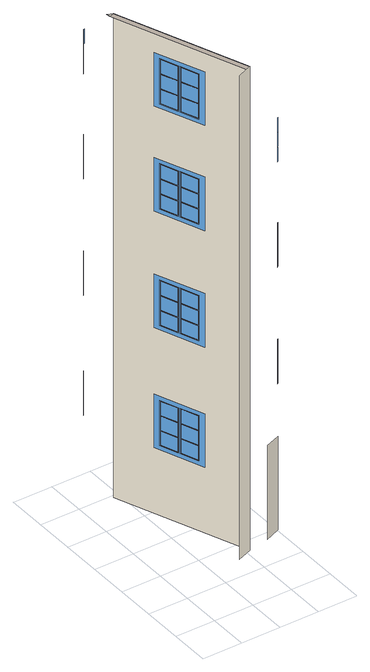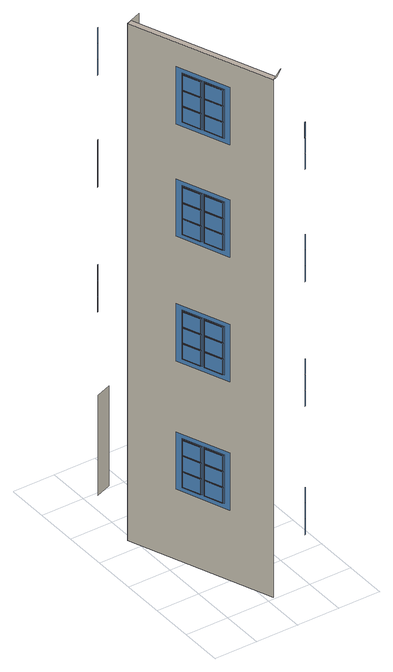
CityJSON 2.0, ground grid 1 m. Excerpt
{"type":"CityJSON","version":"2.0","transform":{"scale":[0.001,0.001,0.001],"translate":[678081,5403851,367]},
"CityObjects":{
"building1":{"type":"Building","attributes":{"dataAvailable":"NotSufficient","measuredHeight":20.84},"geometry":[{"type":"MultiSurface","lod":"3","boundaries":[[[0,1,2,3]],[[4,2,1]],[[0,4,1]],[[5,6,7,8]],[[9,10,11,12]],[[13,14,15,16]],[[17,18,19,20]],[[21,22,23,24]],[[25,26,27,28]],[[29,30,31,32]],[[33,34,35,36]],[[37,38,39,40]],[[41,42,43,44]],[[45,46,47,48]],[[49,50,51,52]],[[53,54,55,56]],[[57,58,59,60]],[[61,62,63,64]],[[65,66,67,68]],[[69,70,71,72]],[[73,74,75,76]],[[77,78,79,80]],[[81,82,83,84]],[[85,86,87,88]],[[89,11,10,90]],[[91,7,6,92]],[[93,15,14,94]],[[95,23,22,96]],[[97,19,18,98]],[[99,27,26,100]],[[101,35,34,102]],[[103,1,4,104]],[[104,105,106,107,103]],[[108,109,110,111]],[[112,113,114,115]],[[116,117,118,119]],[[120,121,122,123]],[[124,125,126,127]],[[128,129,130,131]],[[132,133,134,135]],[[136,137,138,139]],[[140,141,142,143]],[[144,145,146,147]],[[148,149,150,151]],[[152,153,154,155]],[[156,157,158,159],[115,160,161,112],[162,163,108,111],[164,165,116,119]],[[166,167,168,169],[127,170,171,124],[172,173,120,123],[174,175,128,131]],[[176,177,178,179],[139,180,181,136],[182,183,132,135],[184,185,140,143]],[[186,187,188,189],[151,190,191,148],[192,193,144,147],[194,195,152,155]],[[196,114,113,197]],[[198,110,109,199]],[[200,118,117,201]],[[202,126,125,203]],[[204,122,121,205]],[[206,130,129,207]],[[208,138,137,209]],[[210,134,133,211]],[[212,142,141,213]],[[214,150,149,215]],[[216,146,145,217]],[[218,154,153,219]],[[161,220,113,112]],[[165,221,117,116]],[[115,114,222,160]],[[111,110,223,162]],[[163,224,109,108]],[[119,118,225,164]],[[171,226,125,124]],[[175,227,129,128]],[[127,126,228,170]],[[123,122,229,172]],[[173,230,121,120]],[[131,130,231,174]],[[181,232,137,136]],[[185,233,141,140]],[[139,138,234,180]],[[135,134,235,182]],[[183,236,133,132]],[[143,142,237,184]],[[191,238,149,148]],[[195,239,153,152]],[[151,150,240,190]],[[147,146,241,192]],[[193,242,145,144]],[[155,154,243,194]],[[221,225,118,117]],[[222,114,113,220]],[[224,223,110,109]],[[227,231,130,129]],[[228,126,125,226]],[[230,229,122,121]],[[233,237,142,141]],[[234,138,137,232]],[[236,235,134,133]],[[239,243,154,153]],[[240,150,149,238]],[[242,241,146,145]],[[244,245,246,247]],[[199,109,224,248]],[[197,113,220,249]],[[201,117,221,250]],[[205,121,230,251]],[[203,125,226,252]],[[207,129,227,253]],[[211,133,236,254]],[[209,137,232,255]],[[213,141,233,256]],[[217,145,242,257]],[[215,149,238,258]],[[219,153,239,259]],[[260,222,114,196]],[[261,223,110,198]],[[262,225,118,200]],[[263,228,126,202]],[[264,229,122,204]],[[265,231,130,206]],[[266,234,138,208]],[[267,235,134,210]],[[268,237,142,212]],[[269,240,150,214]],[[270,241,146,216]],[[271,243,154,218]],[[272,273,274,275],[158,157,156,159],[276,277,278,279]],[[280,281,282,283],[168,167,166,169],[284,285,286,287]],[[288,289,290,291],[178,177,176,179],[292,293,294,295]],[[296,297,298,299],[188,187,186,189],[300,301,302,303]],[[164,225,221,165]],[[160,222,220,161]],[[162,223,224,163]],[[174,231,227,175]],[[170,228,226,171]],[[172,229,230,173]],[[184,237,233,185]],[[180,234,232,181]],[[182,235,236,183]],[[194,243,239,195]],[[190,240,238,191]],[[192,241,242,193]],[[304,105,104,4],[274,273,272,275],[288,291,290,289],[296,299,298,297],[283,282,281,280]],[[305,306,307,308]],[[309,310,311,312]],[[313,314,315,316]],[[317,318,319,320]],[[321,322,323,324]],[[325,326,327,328]],[[329,330,331,332]],[[333,334,335,336]],[[337,338,339,340]],[[341,342,343,344]],[[345,346,347,348]],[[349,350,351,352]],[[249,220,222,260]],[[248,224,223,261]],[[250,221,225,262]],[[252,226,228,263]],[[251,230,229,264]],[[253,227,231,265]],[[255,232,234,266]],[[254,236,235,267]],[[256,233,237,268]],[[258,238,240,269]],[[257,242,241,270]],[[259,239,243,271]],[[278,277,276,279],[312,353,354,309],[355,356,313,316],[357,358,305,308]],[[286,285,284,287],[324,359,360,321],[361,362,325,328],[363,364,317,320]],[[294,293,292,295],[336,365,366,333],[367,368,337,340],[369,370,329,332]],[[302,301,300,303],[348,371,372,345],[373,374,349,352],[375,376,341,344]],[[377,307,306,378]],[[379,315,314,380]],[[381,311,310,382]],[[383,319,318,384]],[[385,327,326,386]],[[387,323,322,388]],[[389,331,330,390]],[[391,339,338,392]],[[393,335,334,394]],[[395,343,342,396]],[[397,351,350,398]],[[399,347,346,400]],[[312,311,401,353]],[[358,402,306,305]],[[316,315,403,355]],[[356,404,314,313]],[[308,307,405,357]],[[354,406,310,309]],[[324,323,407,359]],[[364,408,318,317]],[[328,327,409,361]],[[362,410,326,325]],[[320,319,411,363]],[[360,412,322,321]],[[336,335,413,365]],[[370,414,330,329]],[[340,339,415,367]],[[368,416,338,337]],[[332,331,417,369]],[[366,418,334,333]],[[348,347,419,371]],[[376,420,342,341]],[[352,351,421,373]],[[374,422,350,349]],[[344,343,423,375]],[[372,424,346,345]],[[404,403,315,314]],[[402,405,307,306]],[[401,311,310,406]],[[410,409,327,326]],[[408,411,319,318]],[[407,323,322,412]],[[416,415,339,338]],[[414,417,331,330]],[[413,335,334,418]],[[422,421,351,350]],[[420,423,343,342]],[[419,347,346,424]],[[378,306,402,425]],[[380,314,404,426]],[[382,310,406,427]],[[384,318,408,428]],[[386,326,410,429]],[[388,322,412,430]],[[390,330,414,431]],[[392,338,416,432]],[[394,334,418,433]],[[396,342,420,434]],[[398,350,422,435]],[[400,346,424,436]],[[437,403,315,379]],[[438,405,307,377]],[[439,401,311,381]],[[440,409,327,385]],[[441,411,319,383]],[[442,407,323,387]],[[443,415,339,391]],[[444,417,331,389]],[[445,413,335,393]],[[446,421,351,397]],[[447,423,343,395]],[[448,419,347,399]],[[353,401,406,354]],[[357,405,402,358]],[[355,403,404,356]],[[359,407,412,360]],[[363,411,408,364]],[[361,409,410,362]],[[365,413,418,366]],[[369,417,414,370]],[[367,415,416,368]],[[371,419,424,372]],[[375,423,420,376]],[[373,421,422,374]],[[425,402,405,438]],[[426,404,403,437]],[[427,406,401,439]],[[428,408,411,441]],[[429,410,409,440]],[[430,412,407,442]],[[431,414,417,444]],[[432,416,415,443]],[[433,418,413,445]],[[434,420,423,447]],[[435,422,421,446]],[[436,424,419,448]]],"semantics":{"surfaces":[{"type":"OuterCeilingSurface"},{"type":"WallSurface"},{"type":"Window","frameMaterialClass":"Plastic","frameMaterialUncertainty":"0.3","paneMaterialClass":"Glass","_cityeditor_layer":"Unclassified.LoD3"},{"type":"WallSurface","klumMaterialClass":"Plaster","klumMaterialIndex":"I101","materialUncertainty":"0.3"}],"values":[0,1,0,2,2,2,2,2,2,2,2,2,2,2,2,2,2,2,2,2,2,2,2,2,2,2,2,2,2,2,2,0,3,2,2,2,2,2,2,2,2,2,2,2,2,2,2,2,2,2,2,2,2,2,2,2,2,2,2,2,2,2,2,2,2,2,2,2,2,2,2,2,2,2,2,2,2,2,2,2,2,2,2,2,2,2,2,2,2,2,2,2,2,2,2,2,2,null,2,2,2,2,2,2,2,2,2,2,2,2,2,2,2,2,2,2,2,2,2,2,2,2,2,2,2,2,2,2,2,2,2,2,2,2,2,2,2,2,3,2,2,2,2,2,2,2,2,2,2,2,2,2,2,2,2,2,2,2,2,2,2,2,2,2,2,2,2,2,2,2,2,2,2,2,2,2,2,2,2,2,2,2,2,2,2,2,2,2,2,2,2,2,2,2,2,2,2,2,2,2,2,2,2,2,2,2,2,2,2,2,2,2,2,2,2,2,2,2,2,2,2,2,2,2,2,2,2,2,2,2,2,2,2,2,2,2,2,2,2,2,2,2,2,2,2,2,2,2,2,2,2,2,2,2,2,2,2,2,2,2,2,2,2]}}]}
},
"vertices":[
[726,4892,12806],[727,4890,12806],[610,4845,12931],[608,4850,12931],[843,4935,12806],[2075,621,5541],[2085,625,5541],[2085,625,5914],[2075,621,5914],[2075,621,5151],[2085,625,5151],[2085,625,5524],[2075,621,5524],[2075,621,5931],[2085,625,5931],[2085,625,6304],[2075,621,6304],[2075,621,8582],[2085,625,8582],[2085,625,8955],[2075,621,8955],[2075,621,8192],[2085,625,8192],[2085,625,8565],[2075,621,8565],[2075,621,8971],[2085,625,8971],[2085,625,9345],[2075,621,9345],[568,5649,11307],[578,5653,11307],[578,5653,10934],[568,5649,10934],[568,5649,12087],[578,5653,12087],[578,5653,11713],[568,5649,11713],[568,5649,11697],[578,5653,11697],[578,5653,11323],[568,5649,11323],[568,5649,8565],[578,5653,8565],[578,5653,8192],[568,5649,8192],[568,5649,9345],[578,5653,9345],[578,5653,8971],[568,5649,8971],[568,5649,8955],[578,5653,8955],[578,5653,8582],[568,5649,8582],[568,5649,5524],[578,5653,5524],[578,5653,5151],[568,5649,5151],[568,5649,6304],[578,5653,6304],[578,5653,5931],[568,5649,5931],[568,5649,5914],[578,5653,5914],[578,5653,5541],[568,5649,5541],[568,5649,2391],[578,5653,2391],[578,5653,2017],[568,5649,2017],[568,5649,3170],[578,5653,3170],[578,5653,2797],[568,5649,2797],[568,5649,2780],[578,5653,2780],[578,5653,2407],[568,5649,2407],[2103,632,11307],[2085,625,11307],[2085,625,10934],[2103,632,10934],[2103,632,11697],[2085,625,11697],[2085,625,11323],[2103,632,11323],[2103,632,12087],[2085,625,12087],[2085,625,11713],[2103,632,11713],[2103,632,5524],[2103,632,5151],[2103,632,5914],[2103,632,5541],[2103,632,6304],[2103,632,5931],[2103,632,8565],[2103,632,8192],[2103,632,8955],[2103,632,8582],[2103,632,9345],[2103,632,8971],[596,5660,11713],[596,5660,12087],[1982,1629,12806],[2099,1674,12806],[2099,1674,181],[1726,1530,181],[1726,1530,12806],[1275,3814,11323],[1284,3817,11323],[1284,3817,11697],[1275,3814,11697],[1275,3814,10934],[1284,3817,10934],[1284,3817,11307],[1275,3814,11307],[1275,3814,11713],[1284,3817,11713],[1284,3817,12087],[1275,3814,12087],[1275,3814,8582],[1284,3817,8582],[1284,3817,8955],[1275,3814,8955],[1275,3814,8192],[1284,3817,8192],[1284,3817,8565],[1275,3814,8565],[1275,3814,8971],[1284,3817,8971],[1284,3817,9345],[1275,3814,9345],[1275,3814,5541],[1284,3817,5541],[1284,3817,5914],[1275,3814,5914],[1275,3814,5151],[1284,3817,5151],[1284,3817,5524],[1275,3814,5524],[1275,3814,5931],[1284,3817,5931],[1284,3817,6304],[1275,3814,6304],[1275,3814,2407],[1284,3817,2407],[1284,3817,2780],[1275,3814,2780],[1275,3814,2017],[1284,3817,2017],[1284,3817,2391],[1275,3814,2391],[1275,3814,2797],[1284,3817,2797],[1284,3817,3170],[1275,3814,3170],[1444,3374,12103],[1267,3834,12103],[1267,3834,10917],[1444,3374,10917],[1437,3394,11307],[1437,3394,10934],[1437,3394,11697],[1437,3394,11323],[1437,3394,12087],[1437,3394,11713],[1444,3374,9361],[1267,3834,9361],[1267,3834,8175],[1444,3374,8175],[1437,3394,8565],[1437,3394,8192],[1437,3394,8955],[1437,3394,8582],[1437,3394,9345],[1437,3394,8971],[1444,3374,6320],[1267,3834,6320],[1267,3834,5135],[1444,3374,5135],[1437,3394,5524],[1437,3394,5151],[1437,3394,5914],[1437,3394,5541],[1437,3394,6304],[1437,3394,5931],[1444,3374,3187],[1267,3834,3187],[1267,3834,2001],[1444,3374,2001],[1437,3394,2391],[1437,3394,2017],[1437,3394,2780],[1437,3394,2407],[1437,3394,3170],[1437,3394,2797],[1303,3824,11307],[1303,3824,10934],[1303,3824,11697],[1303,3824,11323],[1303,3824,12087],[1303,3824,11713],[1303,3824,8565],[1303,3824,8192],[1303,3824,8955],[1303,3824,8582],[1303,3824,9345],[1303,3824,8971],[1303,3824,5524],[1303,3824,5151],[1303,3824,5914],[1303,3824,5541],[1303,3824,6304],[1303,3824,5931],[1303,3824,2391],[1303,3824,2017],[1303,3824,2780],[1303,3824,2407],[1303,3824,3170],[1303,3824,2797],[1446,3398,10934],[1446,3398,11713],[1446,3398,11307],[1446,3398,11697],[1446,3398,11323],[1446,3398,12087],[1446,3398,8192],[1446,3398,8971],[1446,3398,8565],[1446,3398,8955],[1446,3398,8582],[1446,3398,9345],[1446,3398,5151],[1446,3398,5931],[1446,3398,5524],[1446,3398,5914],[1446,3398,5541],[1446,3398,6304],[1446,3398,2017],[1446,3398,2797],[1446,3398,2391],[1446,3398,2780],[1446,3398,2407],[1446,3398,3170],[1982,863,3438],[1982,863,997],[2356,1006,997],[2356,1006,3438],[1464,3405,11323],[1464,3405,10934],[1464,3405,11713],[1464,3405,8582],[1464,3405,8192],[1464,3405,8971],[1464,3405,5541],[1464,3405,5151],[1464,3405,5931],[1464,3405,2407],[1464,3405,2017],[1464,3405,2797],[1464,3405,11307],[1464,3405,11697],[1464,3405,12087],[1464,3405,8565],[1464,3405,8955],[1464,3405,9345],[1464,3405,5524],[1464,3405,5914],[1464,3405,6304],[1464,3405,2391],[1464,3405,2780],[1464,3405,3170],[1684,2752,12210],[1217,3965,12210],[1217,3965,10810],[1684,2752,10810],[1456,3344,10917],[1456,3344,12103],[1633,2884,12103],[1633,2884,10917],[1684,2752,9468],[1217,3965,9468],[1217,3965,8068],[1684,2752,8068],[1456,3344,8175],[1456,3344,9361],[1633,2884,9361],[1633,2884,8175],[1684,2752,6427],[1217,3965,6427],[1217,3965,5027],[1684,2752,5027],[1456,3344,5135],[1456,3344,6320],[1633,2884,6320],[1633,2884,5135],[1684,2752,3294],[1217,3965,3294],[1217,3965,1894],[1684,2752,1894],[1456,3344,2001],[1456,3344,3187],[1633,2884,3187],[1633,2884,2001],[843,4935,181],[1464,3323,11713],[1473,3327,11713],[1473,3327,12087],[1464,3323,12087],[1464,3323,10934],[1473,3327,10934],[1473,3327,11307],[1464,3323,11307],[1464,3323,11323],[1473,3327,11323],[1473,3327,11697],[1464,3323,11697],[1464,3323,8971],[1473,3327,8971],[1473,3327,9345],[1464,3323,9345],[1464,3323,8192],[1473,3327,8192],[1473,3327,8565],[1464,3323,8565],[1464,3323,8582],[1473,3327,8582],[1473,3327,8955],[1464,3323,8955],[1464,3323,5931],[1473,3327,5931],[1473,3327,6304],[1464,3323,6304],[1464,3323,5151],[1473,3327,5151],[1473,3327,5524],[1464,3323,5524],[1464,3323,5541],[1473,3327,5541],[1473,3327,5914],[1464,3323,5914],[1464,3323,2797],[1473,3327,2797],[1473,3327,3170],[1464,3323,3170],[1464,3323,2017],[1473,3327,2017],[1473,3327,2391],[1464,3323,2391],[1464,3323,2407],[1473,3327,2407],[1473,3327,2780],[1464,3323,2780],[1625,2904,11307],[1625,2904,10934],[1625,2904,11697],[1625,2904,11323],[1625,2904,12087],[1625,2904,11713],[1625,2904,8565],[1625,2904,8192],[1625,2904,8955],[1625,2904,8582],[1625,2904,9345],[1625,2904,8971],[1625,2904,5524],[1625,2904,5151],[1625,2904,5914],[1625,2904,5541],[1625,2904,6304],[1625,2904,5931],[1625,2904,2391],[1625,2904,2017],[1625,2904,2780],[1625,2904,2407],[1625,2904,3170],[1625,2904,2797],[1492,3334,12087],[1492,3334,11713],[1492,3334,11697],[1492,3334,11323],[1492,3334,11307],[1492,3334,10934],[1492,3334,9345],[1492,3334,8971],[1492,3334,8955],[1492,3334,8582],[1492,3334,8565],[1492,3334,8192],[1492,3334,6304],[1492,3334,5931],[1492,3334,5914],[1492,3334,5541],[1492,3334,5524],[1492,3334,5151],[1492,3334,3170],[1492,3334,2797],[1492,3334,2780],[1492,3334,2407],[1492,3334,2391],[1492,3334,2017],[1635,2907,11307],[1635,2907,11713],[1635,2907,11697],[1635,2907,11323],[1635,2907,12087],[1635,2907,10934],[1635,2907,8565],[1635,2907,8971],[1635,2907,8955],[1635,2907,8582],[1635,2907,9345],[1635,2907,8192],[1635,2907,5524],[1635,2907,5931],[1635,2907,5914],[1635,2907,5541],[1635,2907,6304],[1635,2907,5151],[1635,2907,2391],[1635,2907,2797],[1635,2907,2780],[1635,2907,2407],[1635,2907,3170],[1635,2907,2017],[1653,2915,11713],[1653,2915,11323],[1653,2915,10934],[1653,2915,8971],[1653,2915,8582],[1653,2915,8192],[1653,2915,5931],[1653,2915,5541],[1653,2915,5151],[1653,2915,2797],[1653,2915,2407],[1653,2915,2017],[1653,2915,11697],[1653,2915,12087],[1653,2915,11307],[1653,2915,8955],[1653,2915,9345],[1653,2915,8565],[1653,2915,5914],[1653,2915,6304],[1653,2915,5524],[1653,2915,2780],[1653,2915,3170],[1653,2915,2391]
]}
